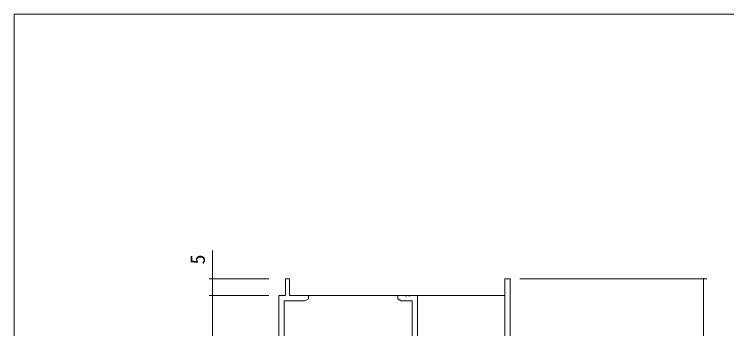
# Model space of a CAD drawing. Units: millimetres on the paper. Extents: x -397 to 397, y -282 to 282.
# Drawn here: x -393.9 to -178.4, y 184.3 to 279.3 of the extents above; entities that cross this region are included whole.
import ezdxf
from ezdxf.enums import TextEntityAlignment as Align

# ---------------------------------------------------------------- set-up
doc = ezdxf.new("R2010")
doc.units = ezdxf.units.MM
for name, color, linetype, lineweight in [('0-1_YKK_ZWAK', 7, 'Continuous', 18), ('0-3_YKK_D', 6, 'Continuous', 18), ('0-4_YKK_11', 7, 'Continuous', 18), ('0-5_YKK_12', 2, 'Continuous', 18)]:
    doc.layers.add(name, color=color, linetype=linetype, lineweight=lineweight)
doc.styles.add('ＭＳ ゴシック', font='')
doc.styles.get('ＭＳ ゴシック').set_extended_font_data('MS Gothic')

msp = doc.modelspace()

# ---------------------------------------------------------------- linework, layer by layer
at = {"layer": '0-1_YKK_ZWAK'}
for p in [(-393.908, -245.688), (376.092, 279.312)]:
    msp.add_line(p, (-393.908, 279.312), dxfattribs=at)
at = {"layer": '0-3_YKK_D'}
for p, q in [((-333.908, 199.312), (-333.908, 207.912)), ((-316.908, 199.312), (-334.908, 199.312)), ((-333.908, 194.312), (-333.908, 199.312)), ((-240.908, 199.312), (-184.405, 199.312)), ((-185.405, 199.312), (-185.405, 159.312)), ((-316.908, 194.312), (-334.908, 194.312)), ((-316.908, 194.312), (-334.908, 194.312)), ((-333.908, 159.312), (-333.908, 194.312))]:
    msp.add_line(p, q, dxfattribs=at)
for centre, start, end in [((-333.908, 199.312), 90, 270), ((-333.908, 199.312), 270, 90), ((-185.405, 199.312), 90, 270), ((-185.405, 199.312), 270, 90), ((-333.908, 194.312), 90, 270), ((-333.908, 194.312), 90, 270), ((-333.908, 194.312), 270, 90), ((-333.908, 194.312), 270, 90)]:
    msp.add_arc(centre, 0.106, start, end, dxfattribs=at)
at = {"layer": '0-4_YKK_11'}
for p, q in [((-311.808, 199.312), (-310.608, 199.312)), ((-311.808, 194.312), (-311.808, 199.312)), ((-310.608, 199.312), (-310.608, 194.312)), ((-245.538, 199.312), (-243.908, 199.312)), ((-245.538, 171.962), (-245.538, 199.312)), ((-243.908, 199.312), (-243.908, 159.312)), ((-313.908, 194.312), (-311.808, 194.312)), ((-313.908, 159.312), (-313.908, 194.312)), ((-310.608, 194.312), (-304.908, 194.312)), ((-304.908, 194.312), (-304.908, 193.312)), ((-277.908, 194.312), (-275.866, 194.312)), ((-277.908, 193.312), (-277.908, 194.312)), ((-275.866, 194.312), (-275.683, 194.192)), ((-275.683, 194.192), (-275.133, 194.192)), ((-275.133, 194.192), (-274.95, 194.312)), ((-274.95, 194.312), (-274.866, 194.312)), ((-274.866, 194.312), (-274.683, 194.192)), ((-274.683, 194.192), (-274.133, 194.192)), ((-274.133, 194.192), (-273.95, 194.312)), ((-273.95, 194.312), (-271.908, 194.312)), ((-271.908, 194.312), (-271.908, 178.812)), ((-312.278, 192.682), (-312.278, 160.942)), ((-305.999, 192.682), (-312.278, 192.682)), ((-304.908, 193.312), (-305.999, 192.682)), ((-276.817, 192.682), (-277.908, 193.312)), ((-273.538, 192.682), (-276.817, 192.682)), ((-273.538, 178.812), (-273.538, 192.682))]:
    msp.add_line(p, q, dxfattribs=at)
at = {"layer": '0-5_YKK_12'}
for p, q in [((-313.908, 194.312), (-313.908, 2.812)), ((-313.908, 194.312), (-312.108, 194.312)), ((-310.308, 194.312), (-245.538, 194.312)), ((-243.908, 156.312), (-243.908, 194.312))]:
    msp.add_line(p, q, dxfattribs=at)

# ---------------------------------------------------------------- texts
at = {"layer": '0-3_YKK_D', "color": 7, "style": 'ＭＳ ゴシック'}
msp.add_text('5', height=4.399, rotation=90, dxfattribs=at).set_placement((-334.908, 203.712), align=Align.BOTTOM_LEFT)

doc.saveas('drawing.dxf')
